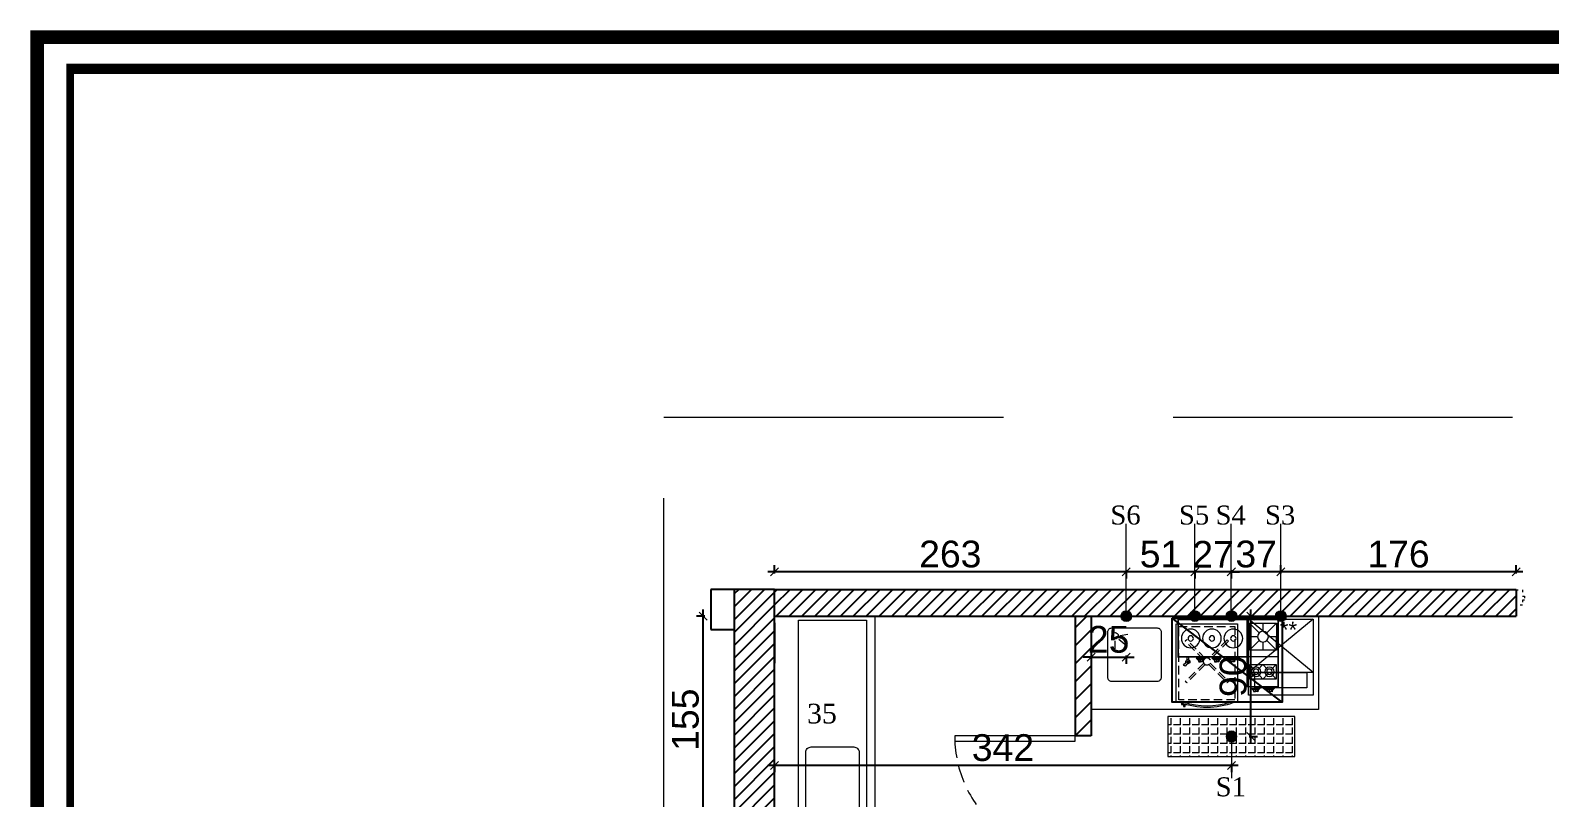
# Model space of a CAD drawing. Header units: millimetres. Extents: x 60271 to 65257, y 2062 to 12046.
# Drawn here: x 60271 to 61408, y 4388 to 4962 of the extents above; entities that cross this region are included whole.
import ezdxf

# ---------------------------------------------------------------- set-up
doc = ezdxf.new("R2010")
doc.units = ezdxf.units.MM
for name, pattern in [('DASHED', [19.05, 12.7, -6.35]), ('DGN Style 1', [9692.577647, 16.127417, -9676.45023]), ('HIDDENX2', [19.05, 12.7, -6.35])]:
    doc.linetypes.add(name, pattern=pattern)
for name, color, linetype, lineweight in [('312M_Cerceve', 10, 'Continuous', 60), ('312M_Mutfak1', 163, 'Continuous', 18), ('p_mutfak ekipmanları', 167, 'Continuous', 9), ('p_tarama', 251, 'Continuous', 15), ('S2000-002 Çizgi', 7, 'Continuous', 5), ('sıhhi', 150, 'Continuous', 9), ('t_mutfak ekipmanları', 167, 'Continuous', 18), ('t_olcu', 40, 'Continuous', 13)]:
    doc.layers.add(name, color=color, linetype=linetype, lineweight=lineweight)
for name, color, linetype in [('A-AREA-PATT', 1, 'Continuous'), ('A2-1-00-000 - Level 18', 1, 'Continuous'), ('A2-1-00-000 - Level 9', 1, 'Continuous'), ('COLUMNS', 8, 'Continuous'), ('t_yazi', 144, 'Continuous')]:
    doc.layers.add(name, color=color, linetype=linetype)
doc.styles.add('olcu', font='arial.ttf')
doc.styles.get("Standard").update_dxf_attribs({"font": 'arial.ttf'})
doc.styles.add('YAZI', font='times.ttf', dxfattribs={"height": 11})
doc.dimstyles.new('olcu50', dxfattribs={"dimtxt": 20, "dimasz": 6, "dimexe": 5, "dimexo": 0, "dimgap": 3, "dimtad": 1, "dimdec": 0, "dimzin": 12, "dimdsep": 46, "dimtxsty": 'olcu', "dimblk": 'OBLIQUE', "dimcen": 0, "dimdle": 5, "dimclrd": 256, "dimclre": 256, "dimclrt": 256, "dimadec": 0, "dimazin": 0, "dimtfac": 1, "dimtdec": 0, "dimtix": 1, "dimtmove": 2, "dimatfit": 2, "dimfxl": 20, "dimfxlon": 1, "dimtolj": 1, "dimtzin": 0, "dimarcsym": 0})
pattern_1 = [(45, (16396.7055, 8116.4585), (-4.8083261, 4.8083261), [])]

# ---------------------------------------------------------------- blocks, each defined once
blk = doc.blocks.new('*U4')
at = {"layer": 'A2-1-00-000 - Level 9', "color": 1, "linetype": 'DGN Style 1', "lineweight": 0}
for p, q in [((452, -372), (452, 486)), ((-500, -384), (-500, -372)), ((-500, -372), (-453, -372)), ((-453, -372), (-453, -418)), ((-453, -418), (-438, -418)), ((-438, -448), (-453, -448)), ((-453, -448), (-453, -486)), ((-438, -418), (-438, -448)), ((452, -418), (438, -418)), ((438, -418), (438, -448)), ((438, -448), (452, -448)), ((500, -372), (452, -372)), ((452, -372), (452, -418)), ((452, -448), (452, -486)), ((500, -384), (500, -372)), ((-500, -486), (-500, -474)), ((-453, -486), (-500, -486)), ((452, -486), (500, -486)), ((500, -486), (500, -474))]:
    blk.add_line(p, q, dxfattribs=at)
blk.add_arc((452, -418), 904, 90, 180, dxfattribs=at)
blk = doc.blocks.new('vv4v4v3')
at = {"layer": 't_mutfak ekipmanları', "const_width": 1.2}
for points in [[(866970.8, -65154.7), (866920.6, -65154.7), (866920.6, -65177.9), (866942.9, -65177.9)], [(866970.8, -65154.7), (866970.8, -65229.5), (866942.9, -65229.5), (866942.9, -65177.9), (866947.8, -65177.9)], [(866947.8, -65177.9), (866970.8, -65177.9)]]:
    blk.add_lwpolyline(points, dxfattribs=at)
at = {"layer": 't_mutfak ekipmanları'}
for points in [[(866942.9, -65154.7), (866942.9, -65177.9)], [(866918.4, -65158.9), (866916.8, -65159.2), (866916.9, -65161.1)], [(866916.8, -65160.9), (866916.9, -65160.9)], [(866918.3, -65162.8), (866916.9, -65162.5), (866916.9, -65161.1)], [(866916.8, -65162), (866916.9, -65162)], [(866917, -65159.7), (866918.3, -65159.4)], [(866917, -65160.9), (866918.4, -65160.9)], [(866917, -65162.1), (866918.4, -65162.3)], [(866926.3, -65156.2), (866926.3, -65176.2), (866937.3, -65176.2), (866937.3, -65156.2), (866926.3, -65156.2), (866926.3, -65166.2), (866926.3, -65166.2)], [(866930.4, -65159.9), (866926.3, -65156.2)], [(866930.3, -65162.6), (866926.3, -65166.2), (866930.4, -65169.9)], [(866937.3, -65156.2), (866933.3, -65159.9)], [(866937.3, -65166.2), (866933.3, -65162.5)], [(866933.3, -65172.5), (866937.3, -65176.2), (866937.3, -65166.2), (866933.3, -65169.9)], [(866933.3, -65172.5), (866937.3, -65176.2), (866937.3, -65166.2), (866933.3, -65169.9)], [(866937.3, -65166.2), (866937.3, -65166.2)], [(866968, -65156.1), (866948, -65156.1), (866948, -65176.1), (866968, -65176.1), (866968, -65156.1), (866960.8, -65163.2)], [(866955.1, -65163.2), (866948, -65156.1), (866958, -65156.1), (866958, -65162.1)], [(866955.1, -65163.2), (866948, -65156.1), (866958, -65156.1), (866958, -65162.1)], [(866954, -65166.1), (866949, -65166.1), (866948, -65166.1)], [(866958, -65170.1), (866958, -65176.1), (866968, -65176.1), (866968, -65166.1), (866962, -65166.1)], [(866918.4, -65169.6), (866916.8, -65169.9), (866916.9, -65171.8)], [(866916.8, -65171.5), (866916.9, -65171.5)], [(866918.3, -65173.5), (866916.9, -65173.2), (866916.9, -65171.8)], [(866916.8, -65172.7), (866916.9, -65172.7)], [(866917, -65170.3), (866918.3, -65170.1)], [(866917, -65171.5), (866918.4, -65171.5)], [(866917, -65172.7), (866918.4, -65172.9)], [(866930.3, -65172.6), (866926.3, -65176.2)], [(866955.1, -65168.9), (866948, -65176.1)], [(866968, -65176.1), (866960.8, -65168.9)], [(866940.8, -65187.2), (866939.3, -65187.5), (866939.3, -65189.4)], [(866939.3, -65189.1), (866939.3, -65189.1)], [(866940.8, -65191.1), (866939.3, -65190.7), (866939.3, -65189.4)], [(866939.4, -65187.9), (866940.8, -65187.7)], [(866939.4, -65189.1), (866940.8, -65189.1)], [(866939.3, -65190.3), (866939.3, -65190.3)], [(866940.8, -65198.8), (866939.3, -65199.1), (866939.3, -65201)], [(866939.3, -65200.7), (866939.3, -65200.7)], [(866940.8, -65202.7), (866939.3, -65202.4), (866939.3, -65201)], [(866939.4, -65190.3), (866940.8, -65190.5)], [(866939.4, -65199.5), (866940.8, -65199.3)], [(866939.4, -65200.7), (866940.8, -65200.7)], [(866939.3, -65201.9), (866939.3, -65201.9)], [(866940.8, -65210.6), (866939.3, -65210.9), (866939.3, -65212.8)], [(866939.3, -65212.5), (866939.3, -65212.5)], [(866939.4, -65201.9), (866940.8, -65202.1)], [(866939.4, -65211.3), (866940.8, -65211.1)], [(866939.4, -65212.5), (866940.8, -65212.5)], [(866940.8, -65214.5), (866939.3, -65214.2), (866939.3, -65212.8)], [(866939.3, -65213.7), (866939.3, -65213.7)], [(866939.4, -65213.7), (866940.8, -65214)], [(866940.7, -65221.7), (866942.9, -65221.7)], [(866940.7, -65222.9), (866942.9, -65222.9)]]:
    blk.add_lwpolyline(points, dxfattribs=at)
for points in [[(866918.8, -65162.4), (866918.8, -65158.2), (866918.4, -65158.7), (866918.4, -65160.4), (866918.3, -65163.1), (866918.8, -65163.6)], [(866919.5, -65163.2), (866919.5, -65157.4), (866918.9, -65158), (866918.9, -65163.1), (866918.9, -65164), (866919.5, -65164.4)], [(866918.8, -65173.1), (866918.8, -65168.9), (866918.4, -65169.3), (866918.4, -65171.1), (866918.3, -65173.8), (866918.8, -65174.2)], [(866919.5, -65173.9), (866919.5, -65168.1), (866918.9, -65168.6), (866918.9, -65173.8), (866918.9, -65174.6), (866919.5, -65175.1)], [(866941.2, -65190.7), (866941.2, -65186.5), (866940.8, -65186.9), (866940.8, -65188.7), (866940.8, -65191.4), (866941.2, -65191.8)], [(866941.9, -65191.5), (866941.9, -65185.7), (866941.3, -65186.2), (866941.3, -65191.4), (866941.3, -65192.2), (866941.9, -65192.7)], [(866941.2, -65202.3), (866941.2, -65198.1), (866940.8, -65198.5), (866940.8, -65200.3), (866940.8, -65203), (866941.2, -65203.5)], [(866941.9, -65203.1), (866941.9, -65197.3), (866941.3, -65197.8), (866941.3, -65203), (866941.3, -65203.8), (866941.9, -65204.3)], [(866941.2, -65214.1), (866941.2, -65209.9), (866940.8, -65210.3), (866940.8, -65212.1), (866940.8, -65214.8), (866941.2, -65215.3)], [(866941.9, -65214.9), (866941.9, -65209.1), (866941.3, -65209.7), (866941.3, -65214.8), (866941.3, -65215.6), (866941.9, -65216.1)]]:
    blk.add_lwpolyline(points, close=True, dxfattribs=at)
blk.add_lwpolyline([(866939.7, -65222.6, 0.419508), (866939, -65221.9), (866935.9, -65224.3, 0.208017), (866937.2, -65225.6), (866939.7, -65222.5)], format="xyb", dxfattribs=at)
for centre, radius in [((866931.8, -65161.3), 3.5), ((866931.8, -65161.3), 2), ((866958, -65166.1), 4), ((866931.8, -65171.3), 3.5), ((866931.8, -65171.3), 2), ((866956.7, -65188.3), 7), ((866956.7, -65188.3), 2), ((866956.7, -65204.3), 7), ((866956.7, -65204.3), 2), ((866956.7, -65220.2), 7), ((866956.7, -65220.2), 2)]:
    blk.add_circle(centre, radius, dxfattribs=at)
for centre, radius, start, end in [((866917.9, -65159.1), 1.02, 187.0689, 212.5877), ((866918.2, -65160.3), 1.33, 153.2245, 206.4958), ((866918.2, -65161.5), 1.33, 153.5957, 206.8669), ((866917.9, -65162.6), 1.02, 147.5038, 173.0226), ((866917.9, -65169.8), 1.02, 187.0689, 212.5877), ((866918.2, -65170.9), 1.33, 153.2245, 206.4958), ((866918.2, -65172.1), 1.33, 153.5957, 206.8669), ((866917.9, -65173.3), 1.02, 147.5038, 173.0226), ((866940.3, -65187.4), 1.02, 187.0689, 212.5877), ((866940.6, -65188.5), 1.33, 153.2245, 206.4958), ((866940.6, -65189.7), 1.33, 153.5957, 206.8669), ((866940.3, -65190.9), 1.02, 147.5038, 173.0226), ((866940.3, -65199), 1.02, 187.0689, 212.5877), ((866940.6, -65200.1), 1.33, 153.2245, 206.4958), ((866940.6, -65201.3), 1.33, 153.5957, 206.8669), ((866940.3, -65202.5), 1.02, 147.5038, 173.0226), ((866940.3, -65210.8), 1.02, 187.0689, 212.5877), ((866940.6, -65211.9), 1.33, 153.2245, 206.4958), ((866940.6, -65213.1), 1.33, 153.5957, 206.8669), ((866939.3, -65222.3), 1.55, 249.0292, 198.673), ((866939.3, -65222.3), 0.549, 293.4031, 155.7869), ((866940.3, -65214.3), 1.02, 147.5038, 173.0226)]:
    blk.add_arc(centre, radius, start, end, dxfattribs=at)
blk = doc.blocks.new('A$C74A21287')
at = {"layer": 'S2000-002 Çizgi'}
for points in [[(0, 3.7), (46, 3.7), (46, 62.7), (0, 62.7)], [(39.2, 2.2), (40.6, 2.2), (40.6, 0.7), (39.2, 0.7)]]:
    blk.add_lwpolyline(points, close=True, dxfattribs=at)
at = {"layer": 'S2000-002 Çizgi', "linetype": 'DASHED', "ltscale": 0.5}
blk.add_lwpolyline([(2, 5.7), (44, 5.7), (44, 60.7), (2, 60.7)], close=True, dxfattribs=at)
for points in [[(6.8, 49.6), (7.9, 50.7)], [(6.8, 49.6), (20.7, 35.8)], [(7.9, 50.7), (21.7, 36.9)], [(24.4, 36.9), (38.1, 50.7)], [(25.4, 35.9), (39.2, 49.6)], [(38.1, 50.7), (39.2, 49.6)], [(20.6, 33.2), (6.8, 19.4)], [(21.6, 32.1), (7.9, 18.4)], [(24.3, 32.2), (38.1, 18.4)], [(25.3, 33.2), (39.2, 19.4)], [(7.9, 18.4), (6.8, 19.4)], [(38.1, 18.4), (39.2, 19.4)]]:
    blk.add_lwpolyline(points, dxfattribs=at)
at = {"layer": 'S2000-002 Çizgi'}
for points in [[(38.2, 3.2), (38.2, 3.7), (41.9, 3.7)], [(41.9, 3.3), (41.9, 2.2), (38.2, 2.2)]]:
    blk.add_lwpolyline(points, dxfattribs=at)
at = {"layer": 'S2000-002 Çizgi', "linetype": 'DASHED', "ltscale": 0.5}
blk.add_circle((23, 34.5), 2.67, dxfattribs=at)
at = {"layer": 'S2000-002 Çizgi'}
for radius, start, end in [(55.9, 249.1431, 290.8569), (54.9, 252.0824, 287.9176)]:
    blk.add_arc((22.9, 55.9), radius, start, end, dxfattribs=at)
blk = doc.blocks.new('A$C3C3A6592')
at = {"layer": 'S2000-002 Çizgi'}
for points in [[(0, 57), (48.3, 16.9)], [(0, 16.9), (48.3, 57)], [(0, 16.9), (48.3, 16.9)]]:
    blk.add_lwpolyline(points, dxfattribs=at)
for points in [[(0, 0), (48.3, 0), (48.3, 57), (0, 57)], [(4.6, 5.6), (43.7, 5.6), (43.7, 16.9), (4.6, 16.9)]]:
    blk.add_lwpolyline(points, close=True, dxfattribs=at)
blk.add_text('**', height=12, dxfattribs=at).set_placement((11.9, 43))
blk = doc.blocks.new('c43243cc')
at = {"layer": 'sıhhi'}
blk.add_hatch(color=5, dxfattribs=at).paths.add_polyline_path([(149042.4, -426.4, 1), (149050.4, -426.4, 1)])
blk.add_circle((149046.4, -426.4), 4, dxfattribs=at)
blk = doc.blocks.new('_OBLIQUE')
at = {"color": 0, "linetype": 'ByBlock'}
blk.add_line((-0.5, -0.5), (0.5, 0.5), dxfattribs=at)
blk = doc.blocks.new('*D83')
at = {"layer": 'Defpoints', "color": 0, "transparency": 16777216}
for p in [(61207.2, 4556.8), (61207.2, 4523.7), (61383.2, 4523.7)]:
    blk.add_point(p, dxfattribs=at)
at = {"layer": 't_olcu', "lineweight": -2, "transparency": 16777216}
for p, q in [((61207.2, 4555.6), (61207.2, 4561.8)), ((61383.2, 4555.6), (61383.2, 4561.8)), ((61388.2, 4556.8), (61202.2, 4556.8))]:
    blk.add_line(p, q, dxfattribs=at)
at = {"layer": 't_olcu', "lineweight": -2, "transparency": 16777216, "xscale": 6, "yscale": 6, "zscale": 6, "rotation": 180}
blk.add_blockref('_OBLIQUE', (61207.2, 4556.8), dxfattribs=at)
at = {"layer": 't_olcu', "lineweight": -2, "transparency": 16777216, "xscale": 6, "yscale": 6, "zscale": 6}
blk.add_blockref('_OBLIQUE', (61383.2, 4556.8), dxfattribs=at)
at = {"layer": 't_olcu', "transparency": 16777216, "insert": (61295.2, 4570), "char_height": 20, "attachment_point": 5, "style": 'olcu'}
blk.add_mtext('\\A1;176', dxfattribs=at)
blk = doc.blocks.new('*D84')
at = {"layer": 'Defpoints', "color": 0, "transparency": 16777216}
for p in [(61170.1, 4558.1), (61170.1, 4556.8), (61207.2, 4523.7)]:
    blk.add_point(p, dxfattribs=at)
at = {"layer": 't_olcu', "lineweight": -2, "transparency": 16777216}
for p, q in [((61207.2, 4555.6), (61207.2, 4561.8)), ((61212.2, 4556.8), (61165.1, 4556.8)), ((61170.1, 4558.1), (61170.1, 4551.8))]:
    blk.add_line(p, q, dxfattribs=at)
at = {"layer": 't_olcu', "lineweight": -2, "transparency": 16777216, "xscale": 6, "yscale": 6, "zscale": 6, "rotation": 180}
blk.add_blockref('_OBLIQUE', (61170.1, 4556.8), dxfattribs=at)
at = {"layer": 't_olcu', "lineweight": -2, "transparency": 16777216, "xscale": 6, "yscale": 6, "zscale": 6}
blk.add_blockref('_OBLIQUE', (61207.2, 4556.8), dxfattribs=at)
at = {"layer": 't_olcu', "transparency": 16777216, "insert": (61188.7, 4570), "char_height": 20, "attachment_point": 5, "style": 'olcu'}
blk.add_mtext('\\A1;37', dxfattribs=at)
blk = doc.blocks.new('*D85')
at = {"layer": 'Defpoints', "color": 0, "transparency": 16777216}
for p in [(61142.7, 4558.1), (61142.7, 4556.8), (61170.1, 4558.1)]:
    blk.add_point(p, dxfattribs=at)
at = {"layer": 't_olcu', "lineweight": -2, "transparency": 16777216}
for p, q in [((61142.7, 4556.8), (61136.7, 4556.8)), ((61142.7, 4558.1), (61142.7, 4551.8)), ((61170.1, 4556.8), (61142.7, 4556.8)), ((61170.1, 4558.1), (61170.1, 4551.8)), ((61170.1, 4556.8), (61176.1, 4556.8))]:
    blk.add_line(p, q, dxfattribs=at)
at = {"layer": 't_olcu', "lineweight": -2, "transparency": 16777216, "xscale": 6, "yscale": 6, "zscale": 6}
blk.add_blockref('_OBLIQUE', (61142.7, 4556.8), dxfattribs=at)
at = {"layer": 't_olcu', "lineweight": -2, "transparency": 16777216, "xscale": 6, "yscale": 6, "zscale": 6, "rotation": 180}
blk.add_blockref('_OBLIQUE', (61170.1, 4556.8), dxfattribs=at)
at = {"layer": 't_olcu', "transparency": 16777216, "insert": (61156.4, 4569.9), "char_height": 20, "attachment_point": 5, "style": 'olcu'}
blk.add_mtext('\\A1;27', dxfattribs=at)
blk = doc.blocks.new('*D86')
at = {"layer": 'Defpoints', "color": 0, "transparency": 16777216}
for p in [(61091.4, 4558.1), (61091.4, 4556.8), (61142.7, 4558.1)]:
    blk.add_point(p, dxfattribs=at)
at = {"layer": 't_olcu', "lineweight": -2, "transparency": 16777216}
for p, q in [((61147.7, 4556.8), (61086.4, 4556.8)), ((61091.4, 4558.1), (61091.4, 4551.8)), ((61142.7, 4558.1), (61142.7, 4551.8))]:
    blk.add_line(p, q, dxfattribs=at)
at = {"layer": 't_olcu', "lineweight": -2, "transparency": 16777216, "xscale": 6, "yscale": 6, "zscale": 6, "rotation": 180}
blk.add_blockref('_OBLIQUE', (61091.4, 4556.8), dxfattribs=at)
at = {"layer": 't_olcu', "lineweight": -2, "transparency": 16777216, "xscale": 6, "yscale": 6, "zscale": 6}
blk.add_blockref('_OBLIQUE', (61142.7, 4556.8), dxfattribs=at)
at = {"layer": 't_olcu', "transparency": 16777216, "insert": (61117.1, 4570), "char_height": 20, "attachment_point": 5, "style": 'olcu'}
blk.add_mtext('\\A1;51', dxfattribs=at)
blk = doc.blocks.new('*D87')
at = {"layer": 'Defpoints', "color": 0, "transparency": 16777216}
for p in [(60828.2, 4556.8), (61091.4, 4558.1), (60828.2, 4543.7)]:
    blk.add_point(p, dxfattribs=at)
at = {"layer": 't_olcu', "lineweight": -2, "transparency": 16777216}
for p, q in [((60828.2, 4555.6), (60828.2, 4561.8)), ((61096.4, 4556.8), (60823.2, 4556.8)), ((61091.4, 4558.1), (61091.4, 4551.8))]:
    blk.add_line(p, q, dxfattribs=at)
at = {"layer": 't_olcu', "lineweight": -2, "transparency": 16777216, "xscale": 6, "yscale": 6, "zscale": 6, "rotation": 180}
blk.add_blockref('_OBLIQUE', (60828.2, 4556.8), dxfattribs=at)
at = {"layer": 't_olcu', "lineweight": -2, "transparency": 16777216, "xscale": 6, "yscale": 6, "zscale": 6}
blk.add_blockref('_OBLIQUE', (61091.4, 4556.8), dxfattribs=at)
at = {"layer": 't_olcu', "transparency": 16777216, "insert": (60959.8, 4570), "char_height": 20, "attachment_point": 5, "style": 'olcu'}
blk.add_mtext('\\A1;263', dxfattribs=at)
blk = doc.blocks.new('*D88')
at = {"layer": 'Defpoints', "color": 0, "transparency": 16777216}
for p in [(61170.1, 4523.7), (61184.7, 4523.7), (61170.2, 4433.7)]:
    blk.add_point(p, dxfattribs=at)
at = {"layer": 't_olcu', "lineweight": -2, "transparency": 16777216}
for p, q in [((61184.7, 4428.7), (61184.7, 4528.7)), ((61183.4, 4523.7), (61189.7, 4523.7)), ((61183.4, 4433.7), (61189.7, 4433.7))]:
    blk.add_line(p, q, dxfattribs=at)
at = {"layer": 't_olcu', "lineweight": -2, "transparency": 16777216, "xscale": 6, "yscale": 6, "zscale": 6}
for p, rotation in [((61184.7, 4523.7), 90), ((61184.7, 4433.7), 270)]:
    blk.add_blockref('_OBLIQUE', p, dxfattribs=dict(at, rotation=rotation))
at = {"layer": 't_olcu', "transparency": 16777216, "insert": (61171.5, 4478.7), "char_height": 20, "attachment_point": 5, "rotation": 90, "style": 'olcu'}
blk.add_mtext('\\A1;90', dxfattribs=at)
blk = doc.blocks.new('*D89')
at = {"layer": 'Defpoints', "color": 0, "transparency": 16777216}
for p in [(60828.2, 4433.7), (61170.2, 4433.7), (60828.2, 4412)]:
    blk.add_point(p, dxfattribs=at)
at = {"layer": 't_olcu', "lineweight": -2, "transparency": 16777216}
for p, q in [((61175.2, 4412), (60823.2, 4412)), ((60828.2, 4413.2), (60828.2, 4407)), ((61170.2, 4413.2), (61170.2, 4407))]:
    blk.add_line(p, q, dxfattribs=at)
at = {"layer": 't_olcu', "lineweight": -2, "transparency": 16777216, "xscale": 6, "yscale": 6, "zscale": 6, "rotation": 180}
blk.add_blockref('_OBLIQUE', (60828.2, 4412), dxfattribs=at)
at = {"layer": 't_olcu', "lineweight": -2, "transparency": 16777216, "xscale": 6, "yscale": 6, "zscale": 6}
blk.add_blockref('_OBLIQUE', (61170.2, 4412), dxfattribs=at)
at = {"layer": 't_olcu', "transparency": 16777216, "insert": (60999.2, 4425.2), "char_height": 20, "attachment_point": 5, "style": 'olcu'}
blk.add_mtext('\\A1;342', dxfattribs=at)
blk = doc.blocks.new('*D94')
at = {"layer": 'Defpoints', "color": 0, "transparency": 16777216}
for p in [(61065.2, 4523.7), (61091.4, 4523.7), (61091.4, 4492.9)]:
    blk.add_point(p, dxfattribs=at)
at = {"layer": 't_olcu', "lineweight": -2, "transparency": 16777216}
for p, q in [((61065.2, 4492.9), (61059.2, 4492.9)), ((61065.2, 4494.2), (61065.2, 4487.9)), ((61065.2, 4492.9), (61091.4, 4492.9)), ((61091.4, 4494.2), (61091.4, 4487.9)), ((61091.4, 4492.9), (61097.4, 4492.9))]:
    blk.add_line(p, q, dxfattribs=at)
at = {"layer": 't_olcu', "lineweight": -2, "transparency": 16777216, "xscale": 6, "yscale": 6, "zscale": 6}
blk.add_blockref('_OBLIQUE', (61065.2, 4492.9), dxfattribs=at)
at = {"layer": 't_olcu', "lineweight": -2, "transparency": 16777216, "xscale": 6, "yscale": 6, "zscale": 6, "rotation": 180}
blk.add_blockref('_OBLIQUE', (61091.4, 4492.9), dxfattribs=at)
at = {"layer": 't_olcu', "transparency": 16777216, "insert": (61078.3, 4506.2), "char_height": 20, "attachment_point": 5, "style": 'olcu'}
blk.add_mtext('\\A1;25', dxfattribs=at)
blk = doc.blocks.new('*D96')
at = {"layer": 'Defpoints', "color": 0, "transparency": 16777216}
for p in [(60774.8, 4523.7), (60828.2, 4523.7), (60771.2, 4368.8)]:
    blk.add_point(p, dxfattribs=at)
at = {"layer": 't_olcu', "lineweight": -2, "transparency": 16777216}
for p, q in [((60774.8, 4363.8), (60774.8, 4528.7)), ((60776, 4523.7), (60769.8, 4523.7)), ((60773.5, 4368.8), (60779.8, 4368.8))]:
    blk.add_line(p, q, dxfattribs=at)
at = {"layer": 't_olcu', "lineweight": -2, "transparency": 16777216, "xscale": 6, "yscale": 6, "zscale": 6}
for p, rotation in [((60774.8, 4523.7), 90), ((60774.8, 4368.8), 270)]:
    blk.add_blockref('_OBLIQUE', p, dxfattribs=dict(at, rotation=rotation))
at = {"layer": 't_olcu', "transparency": 16777216, "insert": (60761.6, 4446.2), "char_height": 20, "attachment_point": 5, "rotation": 90, "style": 'olcu'}
blk.add_mtext('\\A1;155', dxfattribs=at)

msp = doc.modelspace()

# ---------------------------------------------------------------- hatches: boundary and pattern name
at = {"layer": 'COLUMNS', "ltscale": 10}
h = msp.add_hatch(dxfattribs=at)
h.set_pattern_fill('ANSI31', color=256, scale=54.4)
h.set_pattern_definition(pattern_1)
h.paths.add_polyline_path([(60745.5, 3823.7), (60745.5, 3793.7), (60828.2, 3793.7), (60828.2, 4532.8), (60828.2, 4534.1), (60828.2, 4543.7), (60798.2, 4543.7), (60798.2, 3823.7)])
h = msp.add_hatch(dxfattribs=at)
h.set_pattern_fill('ANSI31', color=256, scale=54.4)
h.set_pattern_definition(pattern_1)
h.paths.add_polyline_path([(61483.2, 4543.7), (61483.2, 4523.7), (61867.7, 4523.7), (61867.7, 4526.4), (61947.7, 4526.4), (61947.7, 4523.7), (62122.6, 4523.7), (62114.4, 4543.7)])
h.paths.add_polyline_path([(61383.2, 4523.7), (61383.2, 4543.7), (60828.2, 4543.7), (60828.2, 4523.7)])
h = msp.add_hatch(dxfattribs=at)
h.set_pattern_fill('ANSI31', color=256, scale=3)
h.set_pattern_definition([(45, (-289.748, -6650.798), (-6.7351921, 6.7351921), [])])
h.paths.add_polyline_path([(61065.2, 4344.2), (61059.2, 4344.2, -0.016681), (61053.2, 4344), (61053.2, 4006.4), (61065.2, 4006.4)])
h.paths.add_polyline_path([(61053.2, 4434.2), (61065.2, 4434.2), (61065.2, 4523.7), (61053.2, 4523.7)])
at = {"layer": 't_mutfak ekipmanları'}
h = msp.add_hatch(dxfattribs=at)
h.set_pattern_fill('ANGLE', color=256, angle=450.0145)
h.set_pattern_definition([(90.01446, (58109.479, -3661.005), (-6.985, -0.001763), [5.08, -1.905]), (180.01446, (58109.479, -3661.005), (0.001763, -6.985), [5.08, -1.905])])
h.paths.add_polyline_path([(61122.7, 4418.7), (61122.7, 4448.7), (61217.7, 4448.7), (61217.7, 4418.7)])

# ---------------------------------------------------------------- linework, layer by layer
msp.add_line((61208.1, 4459.3), (61125.9, 4522.1))
msp.add_lwpolyline([(61125.9, 4522.1), (61208.1, 4522.1), (61208.1, 4459.3), (61125.9, 4459.3)], close=True)
at = {"layer": '312M_Cerceve', "linetype": 'Continuous'}
msp.add_line((63875.4, 4935), (60298.3, 4935), dxfattribs=at)
at = {"layer": '312M_Cerceve'}
for points, const_width in [([(63897.2, 4956.7), (60276.5, 4956.7), (60276.5, 2066.7), (63897.2, 2066.7)], 10.2), ([(63872.5, 4932.1), (60301.2, 4932.1), (60301.2, 2091.4), (63872.5, 2091.4)], 5.81)]:
    msp.add_lwpolyline(points, close=True, dxfattribs=dict(at, const_width=const_width))
at = {"layer": '312M_Mutfak1'}
msp.add_lwpolyline([(61235.4, 4453.7), (61065.2, 4453.7), (61065.2, 4523.7), (61235.4, 4523.7)], close=True, dxfattribs=at)
at = {"layer": 'A-AREA-PATT', "ltscale": 3}
msp.add_line((61383.2, 4543.7), (61383.2, 4523.7), dxfattribs=at)
at = {"layer": 'A2-1-00-000 - Level 18'}
for p, q in [((60828.2, 4543.7), (60780.5, 4543.7)), ((60780.5, 4543.7), (60780.5, 4513.7)), ((60798.2, 3823.7), (60798.2, 4543.7)), ((60828.2, 3793.7), (60828.2, 4543.7)), ((60828.2, 4543.7), (61383.2, 4543.7)), ((61003.4, 4543.7), (61383.2, 4543.7)), ((60780.5, 4513.7), (60798.2, 4513.7)), ((60828.2, 4523.7), (61383.2, 4523.7)), ((60828.2, 4518.6), (60828.2, 4488.6)), ((60828.2, 4518.6), (60828.2, 4488.6)), ((61053.2, 4523.7), (61053.2, 4434.2)), ((61065.2, 4523.7), (61065.2, 4434.2)), ((61065.2, 4523.7), (61065.2, 4434.2)), ((61065.2, 4523.7), (61065.2, 4434.2)), ((61065.2, 4523.7), (61065.2, 4434.2)), ((61065.2, 4434.2), (61053.2, 4434.2))]:
    msp.add_line(p, q, dxfattribs=at)
at = {"layer": 'p_tarama', "linetype": 'HIDDENX2', "ltscale": 20}
msp.add_lwpolyline([(60745.5, 4672.4), (62559.8, 4672.4), (62559.8, 3595.8), (60745.5, 3595.8)], close=True, dxfattribs=at)
at = {"layer": 'p_tarama'}
msp.add_lwpolyline([(60963.2, 4430.2), (61053.2, 4430.2), (61053.2, 4434.2), (60963.2, 4434.2)], close=True, dxfattribs=at)
at = {"layer": 'p_tarama', "linetype": 'HIDDENX2'}
msp.add_arc((61053.1, 4434), 90, 182.4169, 273.873, dxfattribs=at)
at = {"layer": 'sıhhi'}
for p, q in [((61091.4, 4523.7), (61091.4, 4592.6)), ((61142.7, 4523.7), (61142.7, 4592.6)), ((61170.1, 4523.7), (61170.1, 4592.6)), ((61207.2, 4523.7), (61207.2, 4592.6)), ((61170.2, 4433.7), (61170.2, 4402.4))]:
    msp.add_line(p, q, dxfattribs=at)
at = {"layer": 't_mutfak ekipmanları'}
for p, q in [((61083, 4505.2, -88013.3), (61083, 4499.3, -88013.3)), ((61085.9, 4506.5, -88013.3), (61090.5, 4502.7, -88013.3)), ((61086.8, 4509.3, -88013.3), (61092.7, 4510.2, -88013.3))]:
    msp.add_line(p, q, dxfattribs=at)
for points in [[(60828.2, 4293.7), (60828.2, 4523.7), (60903.2, 4523.7), (60903.2, 4293.7)], [(60846.2, 4293.7), (60846.2, 4520.6), (60897.2, 4520.6), (60897.2, 4293.7)], [(61122.7, 4448.7), (61122.7, 4418.7), (61217.7, 4418.7), (61217.7, 4448.7)]]:
    msp.add_lwpolyline(points, close=True, dxfattribs=at)
at = {"layer": 't_mutfak ekipmanları', "elevation": -88013.3}
msp.add_lwpolyline([(61114.6, 4474.8), (61080.6, 4474.8, -0.414214), (61077.6, 4477.8), (61077.6, 4511.8, -0.414214), (61080.6, 4514.8), (61114.6, 4514.8, -0.414214), (61117.6, 4511.8), (61117.6, 4477.8, -0.414214)], format="xyb", close=True, dxfattribs=at)
at = {"layer": 't_mutfak ekipmanları'}
msp.add_lwpolyline([(60891.6, 4421.8), (60891.6, 4379.8, -0.414214), (60887.6, 4375.8), (60855.6, 4375.8, -0.414214), (60851.6, 4379.8), (60851.6, 4421.8, -0.414214), (60855.6, 4425.8), (60887.6, 4425.8, -0.414214)], format="xyb", close=True, dxfattribs=at)
msp.add_circle((61083.1, 4509, -88013.3), 2.39, dxfattribs=at)

# ---------------------------------------------------------------- block references
at = {"layer": '312M_Mutfak1', "xscale": -1, "rotation": 0.01445907706941085}
msp.add_blockref('A$C3C3A6592', (61231.3, 4464.5), dxfattribs=at)
at = {"layer": 'A2-1-00-000 - Level 9', "extrusion": (0, 0, -1), "xscale": -0.1, "yscale": 0.1, "zscale": 0.1, "rotation": 359.9999999733196}
msp.add_blockref('*U4', (-61433.2, 4580.5), dxfattribs=at)
at = {"layer": 'p_mutfak ekipmanları', "xscale": -1, "rotation": 0.01445907706949079}
msp.add_blockref('A$C74A21287', (61174.8, 4455.3), dxfattribs=at)
at = {"layer": 'sıhhi', "rotation": 180}
for p in [(210137.9, 4097.3), (210189.2, 4097.3), (210216.6, 4097.3), (210253.6, 4097.3)]:
    msp.add_blockref('c43243cc', p, dxfattribs=at)
at = {"layer": 'sıhhi', "xscale": -1}
msp.add_blockref('c43243cc', (210216.6, 4860), dxfattribs=at)
at = {"layer": 't_mutfak ekipmanları', "color": 1, "xscale": -1, "rotation": 270}
msp.add_blockref('vv4v4v3', (126359.9, -862449.7), dxfattribs=at)

# ---------------------------------------------------------------- texts
at = {"layer": 'sıhhi', "style": 'YAZI'}
for s, p in [('S6', (61079.6, 4592.2, 0)), ('S5', (61130.9, 4592.2, 0)), ('S4', (61158.3, 4592.2, 0)), ('S3', (61195.3, 4592.2, 0)), ('S1', (61158.4, 4388.9, 0))]:
    msp.add_text(s, height=14.2, dxfattribs=at).set_placement(p)
at = {"layer": 't_yazi', "color": 1, "style": 'YAZI'}
msp.add_text('35', height=14.76, dxfattribs=at).set_placement((60852.6, 4443.4))

# ---------------------------------------------------------------- dimensions: what is measured, and where the dimension line sits
at = {"layer": 't_olcu'}
for base, p1, p2, picture, middle in [((60828.2, 4556.8), (61091.4, 4558.1), (60828.2, 4543.7), '*D87', (60959.8, 4570)), ((61091.4, 4556.8), (61142.7, 4558.1), (61091.4, 4558.1), '*D86', (61117.1, 4570)), ((61142.7, 4556.8), (61170.1, 4558.1), (61142.7, 4558.1), '*D85', (61156.4, 4569.9)), ((61170.1, 4556.8), (61207.2, 4523.7), (61170.1, 4558.1), '*D84', (61188.7, 4570)), ((61207.2, 4556.8), (61383.2, 4523.7), (61207.2, 4523.7), '*D83', (61295.2, 4570)), ((60828.2, 4412), (61170.2, 4433.7), (60828.2, 4433.7), '*D89', (60999.2, 4425.2))]:
    dim = msp.add_linear_dim(base=base, p1=p1, p2=p2, dimstyle='olcu50', override={"dimfxl": 1.25}, dxfattribs=at)
    dim.commit()
    dim.dimension.update_dxf_attribs({"geometry": picture, "text_midpoint": middle})
for base, p1, p2, picture, middle in [((60774.8, 4523.7), (60771.2, 4368.8), (60828.2, 4523.7), '*D96', (60761.6, 4446.2)), ((61184.7, 4523.7), (61170.2, 4433.7), (61170.1, 4523.7), '*D88', (61171.5, 4478.7))]:
    dim = msp.add_linear_dim(base=base, p1=p1, p2=p2, angle=90, dimstyle='olcu50', override={"dimfxl": 1.25}, dxfattribs=at)
    dim.commit()
    dim.dimension.update_dxf_attribs({"geometry": picture, "text_midpoint": middle})
dim = msp.add_linear_dim(base=(61091.4, 4492.9), p1=(61065.2, 4523.7), p2=(61091.4, 4523.7), text='25', dimstyle='olcu50', override={"dimfxl": 1.25}, dxfattribs=at)
dim.commit()
dim.dimension.update_dxf_attribs({"geometry": '*D94', "text_midpoint": (61078.3, 4506.2)})

doc.saveas('drawing.dxf')
